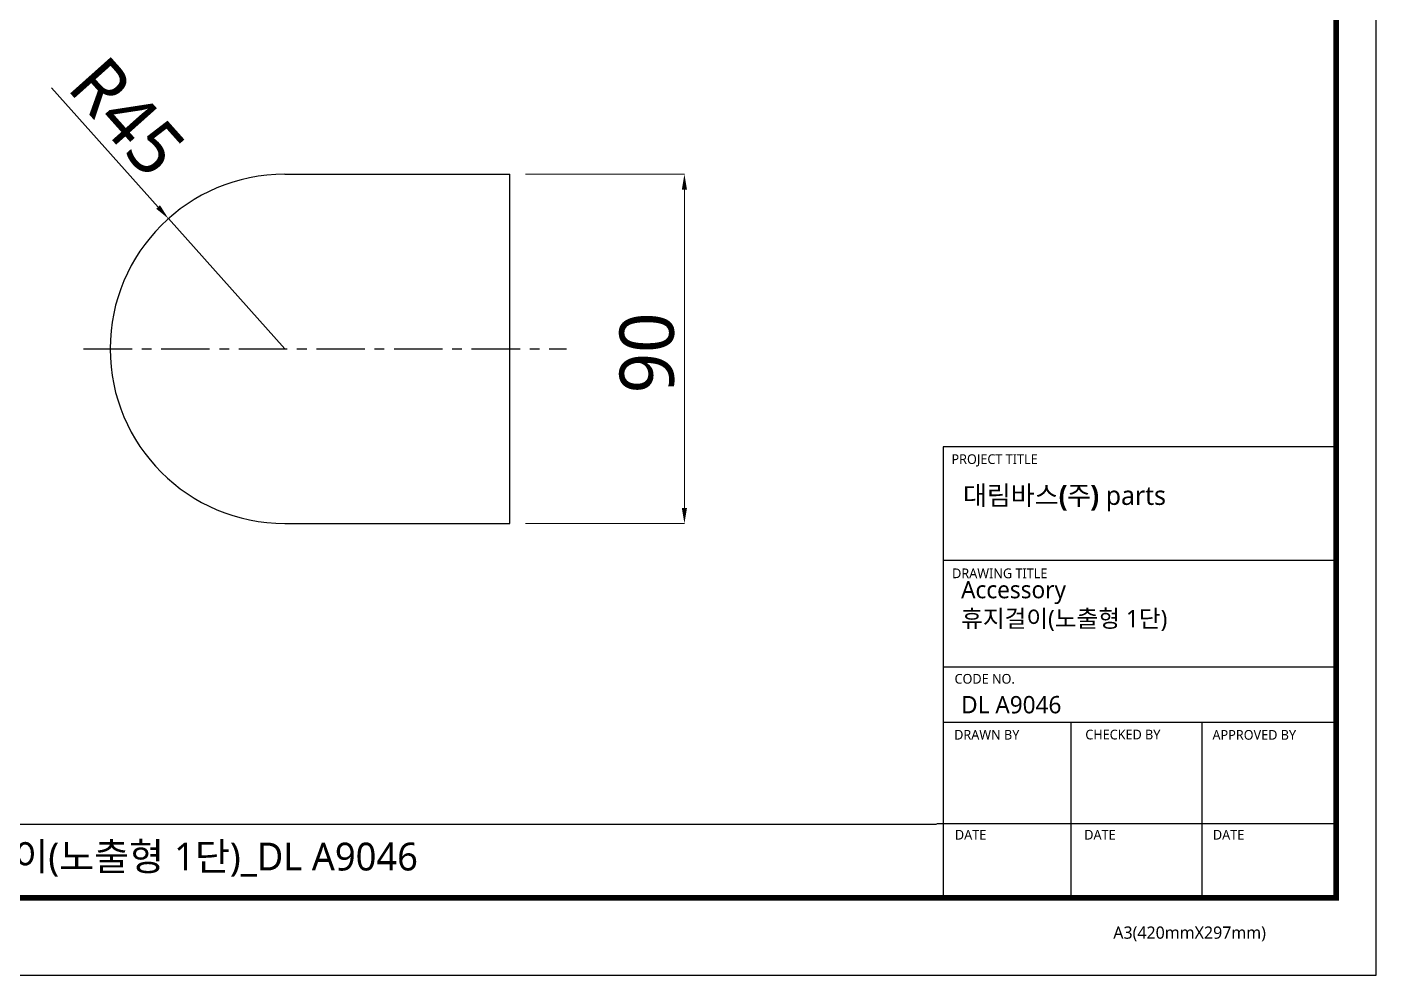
# Model space of a CAD drawing. Extents: x 16296660632 to 16296674609, y -37409619871 to -37409618415.
# Drawn here: x 16296674261.4 to 16296674609, y -37409618879.5 to -37409618635.1 of the extents above; entities that cross this region are included whole.
import ezdxf

# ---------------------------------------------------------------- set-up
doc = ezdxf.new("R2010")
doc.units = 0
doc.header["$LTSCALE"] = 10
doc.header["$MEASUREMENT"] = 0
doc.header["$PDMODE"] = 3
doc.header["$PDSIZE"] = -10
doc.linetypes.add('CENTER', pattern=[2, 1.25, -0.25, 0.25, -0.25])
doc.layers.get('0').update_dxf_attribs({"linetype": 'CONTINUOUS'})
doc.layers.get('DEFPOINTS').update_dxf_attribs({"linetype": 'CONTINUOUS'})
doc.styles.add('Daelim Dimension', font='')
doc.styles.get('Daelim Dimension').set_extended_font_data('NanumGothic')
doc.dimstyles.new('DEFAULT', dxfattribs={"dimscale": 2, "dimtxt": 2, "dimasz": 2, "dimexe": 0, "dimexo": 2, "dimgap": 1, "dimtad": 1, "dimdec": 1, "dimzin": 9, "dimdsep": 46, "dimtxsty": 'Daelim Dimension', "dimcen": 0.5, "dimclrd": 252, "dimclre": 252, "dimclrt": 3, "dimadec": 1, "dimazin": 0, "dimtfac": 1, "dimtdec": 1, "dimtix": 1, "dimtmove": 0, "dimatfit": 3, "dimfxl": 1, "dimtolj": 1, "dimtzin": 1, "dimlwd": 9, "dimlwe": 9, "dimarcsym": 0})

# ---------------------------------------------------------------- blocks, each defined once
blk = doc.blocks.new('*D6')
at = {"color": 5, "lineweight": 9, "transparency": 16777216}
for p, q in [((16296674267.7, -37409618650.8), (16296674295.16, -37409618681.54)), ((16296674327.8, -37409618718.08), (16296674297.82, -37409618684.52))]:
    blk.add_line(p, q, dxfattribs=at)
at = {"color": 5, "transparency": 16777216}
blk.add_solid([(16296674295.65, -37409618681.09), (16296674294.66, -37409618681.98), (16296674297.82, -37409618684.52)], dxfattribs=at)
at = {"layer": 'DEFPOINTS', "color": 0, "transparency": 16777216}
for p in [(16296674297.82, -37409618684.52), (16296674327.8, -37409618718.08)]:
    blk.add_point(p, dxfattribs=at)
at = {"color": 7, "transparency": 16777216, "insert": (16296674287.21, -37409618658.32), "char_height": 14, "attachment_point": 5, "rotation": 311.7712, "style": 'Daelim Dimension'}
blk.add_mtext('\\A1;R45', dxfattribs=at)
blk = doc.blocks.new('*D7')
at = {"color": 5, "lineweight": 9, "transparency": 16777216}
for p, q in [((16296674389.796709, -37409618673.081673), (16296674430.76532, -37409618673.081673)), ((16296674430.76532, -37409618677.081673), (16296674430.76532, -37409618759.081673)), ((16296674389.796709, -37409618763.081673), (16296674430.76532, -37409618763.081673))]:
    blk.add_line(p, q, dxfattribs=at)
at = {"color": 5, "transparency": 16777216}
for points in [[(16296674430.09865, -37409618677.081673), (16296674431.43199, -37409618677.081673), (16296674430.76532, -37409618673.081673)], [(16296674430.09865, -37409618759.081673), (16296674431.43199, -37409618759.081673), (16296674430.76532, -37409618763.081673)]]:
    blk.add_solid(points, dxfattribs=at)
at = {"layer": 'DEFPOINTS', "color": 0, "transparency": 16777216}
for p in [(16296674385.796709, -37409618673.081673), (16296674385.796709, -37409618763.081673), (16296674430.76532, -37409618763.081673)]:
    blk.add_point(p, dxfattribs=at)
at = {"color": 7, "transparency": 16777216, "insert": (16296674421.14444, -37409618719.13736), "char_height": 14, "attachment_point": 5, "rotation": 90, "style": 'Daelim Dimension'}
blk.add_mtext('\\A1;90', dxfattribs=at)

msp = doc.modelspace()

# ---------------------------------------------------------------- linework, layer by layer
for p, q in [((16296674327.796709, -37409618673.081673), (16296674385.796709, -37409618673.081673)), ((16296674385.796709, -37409618763.081673), (16296674385.796709, -37409618673.081673)), ((16296674327.796709, -37409618763.081673), (16296674385.796709, -37409618763.081673))]:
    msp.add_line(p, q)
at = {"color": 1, "linetype": 'CENTER'}
msp.add_line((16296674275.93643, -37409618718.081673), (16296674400.38759, -37409618718.081673), dxfattribs=at)
at = {"color": 5, "ltscale": 40}
for p, q in [((16296674598.715441, -37409618743.346474), (16296674497.43572, -37409618743.346474)), ((16296674598.715441, -37409618772.620728), (16296674497.43572, -37409618772.620728)), ((16296674598.715441, -37409618772.620728), (16296674497.43572, -37409618772.620728)), ((16296674598.715441, -37409618800.15905), (16296674497.43572, -37409618800.15905)), ((16296674598.715441, -37409618800.15905), (16296674497.43572, -37409618800.15905)), ((16296674598.715441, -37409618814.362167), (16296674497.43572, -37409618814.362167)), ((16296674598.715441, -37409618814.362167), (16296674497.43572, -37409618814.362167)), ((16296674530.332251, -37409618814.362167), (16296674530.332251, -37409618859.575523)), ((16296674564.09363, -37409618814.362167), (16296674564.09363, -37409618859.575523)), ((16296674598.715441, -37409618840.480202), (16296674495.83486, -37409618840.480202)), ((16296674598.715441, -37409618840.480202), (16296674498.224791, -37409618840.480202)), ((16296674598.715441, -37409618859.575523), (16296674511.918461, -37409618859.575523))]:
    msp.add_line(p, q, dxfattribs=at)
at = {"color": 5, "ltscale": 0.5}
msp.add_line((16296674497.43572, -37409618743.346474), (16296674497.43572, -37409618860.188148), dxfattribs=at)
at = {"color": 5}
msp.add_line((16296673985.44812, -37409618840.55262), (16296674495.71299, -37409618840.55262), dxfattribs=at)
at = {"ltscale": 0.5}
msp.add_lwpolyline([(16296673975.257959, -37409618879.457993), (16296674608.967409, -37409618879.457993), (16296674608.967409, -37409618415.127121), (16296673975.257959, -37409618415.127121)], close=True, dxfattribs=at)
at = {"color": 5, "linetype": 'ByBlock', "lineweight": 200, "const_width": 1.46016}
msp.add_lwpolyline([(16296673985.44812, -37409618859.575768), (16296674598.715321, -37409618859.575768), (16296674598.715321, -37409618425.908241), (16296673985.44812, -37409618425.908241)], close=True, dxfattribs=at)
msp.add_arc((16296674327.796709, -37409618718.081673), 45, 90, 270)

# ---------------------------------------------------------------- texts
at = {"color": 5, "ltscale": 40, "style": 'Daelim Dimension'}
for s, height, p in [('PROJECT TITLE', 2.50077833, (16296674499.579781, -37409618747.754662)), ('DRAWING TITLE', 2.50077833, (16296674499.74012, -37409618777.187492)), ('CODE NO.', 2.5007783, (16296674500.36725, -37409618804.367867)), ('DRAWN BY', 2.5007783, (16296674500.26918, -37409618818.782951)), ('CHECKED BY', 2.5007783, (16296674534.057449, -37409618818.738602)), ('APPROVED BY', 2.50077833, (16296674566.826731, -37409618818.819389)), ('DATE', 2.5007783, (16296674500.46451, -37409618844.557693)), ('DATE', 2.5007783, (16296674533.791519, -37409618844.557693)), ('DATE', 2.5007783, (16296674566.94173, -37409618844.557693)), ('A3(420mmX297mm)', 3.15625394, (16296674541.26782, -37409618870.104202))]:
    msp.add_text(s, height=height, dxfattribs=at).set_placement(p)
at = {"attachment_point": 1, "style": 'Daelim Dimension'}
for s, insert, char_height, width in [('{\\fPretendard Variable SemiBold|b0|i0|c129|p2;\\C7;대림바스(주)} parts', (16296674502.554331, -37409618753.40242), 4.90224461, 78.79016364), (' Accessory\\P 휴지걸이(노출형 1단)', (16296674500.543619, -37409618777.904343), 4.46458522, 77.2092708), ('DL A9046', (16296674502.07786, -37409618807.556), 4.4645852, 75.13440393)]:
    msp.add_mtext(s, dxfattribs=dict(at, insert=insert, char_height=char_height, width=width))
at = {"color": 2, "insert": (16296674098.50349, -37409618845.344063), "char_height": 7.17522624, "width": 377.94702234, "attachment_point": 1, "style": 'Daelim Dimension'}
msp.add_mtext('{\\fPretendard Variable SemiBold|b0|i0|c129|p2;대림바스(주)}_Parts _Accessory_{\\fGulim|b0|i0|c129|p50;휴지걸이}({\\fGulim|b0|i0|c129|p50;노출형 }1{\\fGulim|b0|i0|c129|p50;단})_DL A9046', dxfattribs=at)

# ---------------------------------------------------------------- dimensions: what is measured, and where the dimension line sits
at = {"color": 5}
dim = msp.add_radius_dim(center=(16296674327.796709, -37409618718.081673), mpoint=(16296674297.81963, -37409618684.520157), dimstyle='DEFAULT', override={"dimtxt": 7, "dimclrd": 5, "dimclrt": 7}, dxfattribs=at)
dim.commit()
dim.dimension.update_dxf_attribs({"geometry": '*D6', "text_midpoint": (16296674287.21299, -37409618658.323143)})
dim = msp.add_linear_dim(base=(16296674430.76532, -37409618763.081673), p1=(16296674385.796709, -37409618673.081673), p2=(16296674385.796709, -37409618763.081673), angle=90, dimstyle='DEFAULT', override={"dimtxt": 7, "dimclrd": 5, "dimclre": 5, "dimclrt": 7}, dxfattribs=at)
dim.commit()
dim.dimension.update_dxf_attribs({"geometry": '*D7', "text_midpoint": (16296674430.765329, -37409618719.13736), "dimtype": 160})

doc.saveas('drawing.dxf')
